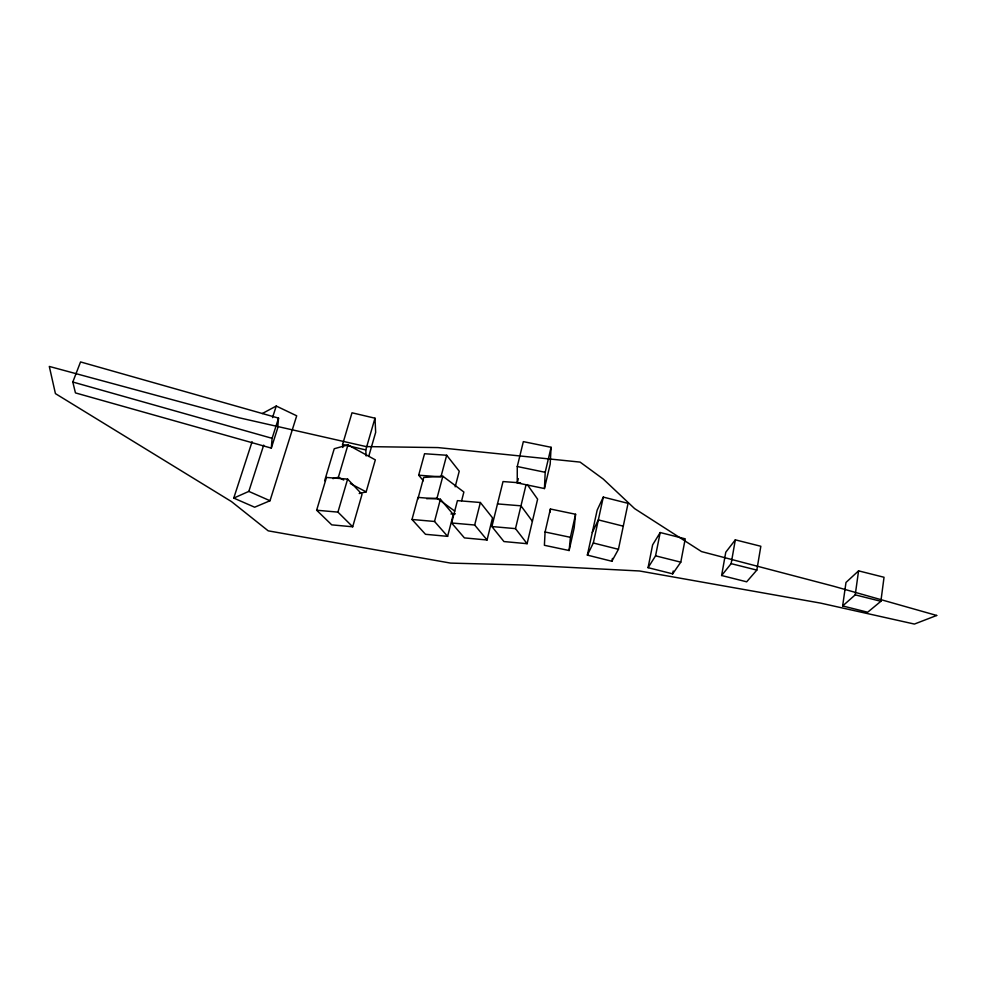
<?xml version="1.0" encoding="UTF-8"?>
<svg xmlns="http://www.w3.org/2000/svg" width="986" height="986" viewBox="0 0 986 986"><rect width="100%" height="100%" fill="white"/><g stroke="black" fill="none" stroke-linecap="round" stroke-linejoin="round"><path stroke-width="1.48" d="M517.256 482.918L517.268 466.526L523.344 441.629L551.088 447.299L550.188 464.11L544.445 488.551L517.256 482.918L518.303 478.617M544.445 488.551L545.196 472.294L551.088 447.299M545.085 531.996L544.395 545.295L569.119 550.521L574.172 527.917L575.577 514.261L550.398 509.01L545.085 531.996L570.413 537.321L569.119 550.521M550.225 512.067L550.398 509.01M271.31 448.112L272.099 438.326L278.545 418.126L80.544 361.936L72.804 382.026L75.441 392.896L271.31 448.112L277.645 428.195L278.545 418.126M880.88 601.3L884.035 577.266L858.572 570.857L845.988 582.467L842.648 605.946L867.668 612.232L880.88 601.3L855.232 594.854L842.648 605.946M855.232 594.854L858.572 570.857M756.829 570.105L760.835 546.269L735.322 539.847L725.77 552.234L721.616 575.516L746.673 581.814L756.829 570.105L731.144 563.647L721.616 575.516M731.144 563.647L735.322 539.847M680.784 562.168L685.233 538.837L660.189 532.539L652.621 544.864L648.073 567.677L672.674 573.852L680.784 562.168L655.567 555.833L648.073 567.677M672.674 573.852L673.216 570.993M655.567 555.833L660.189 532.539M618.432 549.313L628.057 503.341L603.284 497.104L597.159 510.144L587.36 555.106L611.862 561.256L618.432 549.313L593.325 543.003L587.36 555.106M611.862 561.256L612.454 558.421M593.325 543.003L603.284 497.104M570.413 537.321L575.577 514.261M520.546 482.881L503.02 481.562L491.891 526.549L503.945 541.56L527.103 543.693L537.616 499.175L527.251 484.545M527.103 543.693L515.493 528.632L526.056 484.73M487.047 539.995L492.532 517.86L480.367 502.503L457.43 500.629L451.625 522.987L464.406 537.9L487.047 539.995L474.685 525.02L451.625 522.987M474.685 525.02L480.367 502.503M461.645 500.691L463.876 492.026L442.837 476.226L423.709 477.446L417.817 499.175M447.607 536.347L453.277 514.482L440.409 499.236L417.99 497.4L412 519.474L425.484 534.301L447.607 536.347L434.53 521.471L412 519.474M455.175 486.813L459.242 471.209L446.683 455.249L424.547 453.733L418.68 475.215L423.376 480.761M454.743 511.093L437.008 498.189L442.837 476.226M434.53 521.471L440.409 499.236M446.683 455.249L440.927 476.891L418.68 475.215M359.212 493.518L366.151 491.891L375.333 459.87L347.959 444.896L334.242 448.741L324.653 480.712M368.702 456.444L375.666 432.373L374.988 418.2L352.002 412.789L342.573 444.452L342.881 447.496M352.692 526.795L362.035 494.331L347.627 479.11L326.465 477.458L316.642 510.23L331.74 524.86L352.692 526.795L337.939 512.116L316.642 510.23M366.163 455.976L365.769 449.936L374.988 418.2M337.939 512.116L347.627 479.11M332.898 478.617L338.383 477.236L347.959 444.896M252.096 441.691L233.756 498.09L254.647 507.211L270.016 500.74L296.7 415.809L276.253 406.035L262.288 413.541M233.756 498.09L248.829 491.398L263.706 445.105M272.53 417.608L276.253 406.035M592.29 532.477L598.329 519.893L623.275 526.167M426.667 498.719L437.008 498.189M450.959 514.002L455.359 513.805M497.499 503.908L520.978 505.83L532.391 521.286M491.891 526.549L515.493 528.632M517.268 466.526L545.196 472.294M342.573 444.452L365.769 449.936M72.804 382.026L272.099 438.326M248.829 491.398L270.016 500.74M338.383 477.236L343.683 480.022M350.289 483.51L366.151 491.891M936.7 615.461L914.404 624.064L820.475 603.087L639.507 570.98L523.43 565.015L450.602 563.105L268.204 530.838L231.451 501.566L55.426 393.611L49.3 366.435L239.006 417.744L366.176 446.596L437.944 447.582L580.088 462.101L603.284 479.073L634.639 508.628L701.514 551.581L833.355 586.165L936.7 615.461"/></g></svg>
